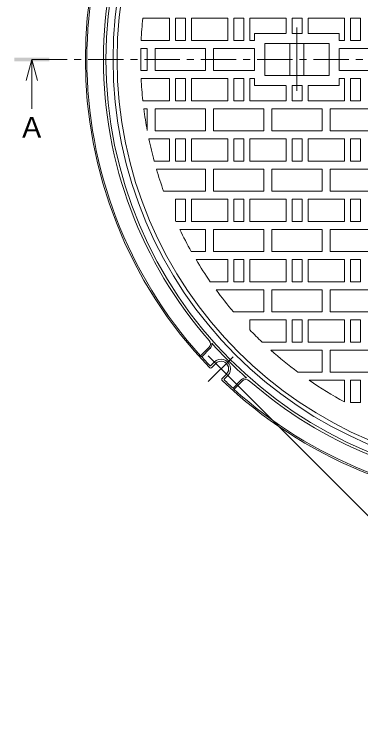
# Model space of a CAD drawing. Units: millimetres, scale not verified. Extents: x -1027 to 1330, y -947 to 944.
# Drawn here: x -1027 to -682, y -191 to 517 of the extents above; entities that cross this region are included whole.
import ezdxf
from ezdxf.enums import TextEntityAlignment as Align

# ---------------------------------------------------------------- set-up
doc = ezdxf.new("R2010")
doc.units = ezdxf.units.MM
doc.header["$LTSCALE"] = 7
doc.linetypes.add('CHAIN1', pattern=[8, 5, -1, 1, -1])
doc.linetypes.add('CHAIN2', pattern=[12, 9, -1, 1, -1])
for name, color, linetype, lineweight in [('0-1_躯体', 2, 'Continuous', 9), ('0-2_仕上', 3, 'Continuous', 9), ('0-4_その他', 7, 'Continuous', 9), ('0-5_寸法', 7, 'Continuous', 9)]:
    doc.layers.add(name, color=color, linetype=linetype, lineweight=lineweight)
doc.styles.add('ＭＳ ゴシック', font='')
doc.styles.get('ＭＳ ゴシック').set_extended_font_data('MS Gothic')

msp = doc.modelspace()

# ---------------------------------------------------------------- linework, layer by layer
at = {"layer": '0-1_躯体'}
for p, q in [((-833.454, 185.445), (-841.812, 177.087)), ((-832.394, 184.384), (-840.594, 176.184)), ((-840.594, 176.183), (-841.812, 177.087)), ((-828.113, 170.987), (-831.71, 167.39)), ((-826.699, 169.573), (-830.877, 165.395)), ((-816.093, 158.966), (-820.27, 154.788)), ((-814.678, 157.552), (-818.275, 153.955)), ((-801.281, 153.271), (-809.482, 145.071)), ((-800.221, 152.211), (-808.578, 143.852)), ((-808.578, 143.852), (-809.482, 145.071))]:
    msp.add_line(p, q, dxfattribs=at)
at = {"layer": '0-1_躯体', "linetype": 'CHAIN1'}
for p, q in [((-834.152, 177.025), (-808.64, 151.514)), ((-834.152, 151.513), (-808.64, 177.025))]:
    msp.add_line(p, q, dxfattribs=at)
at = {"layer": '0-1_躯体'}
for centre, radius, start, end in [((-513.804, 471.861), 422, 0, 180), ((-513.804, 471.861), 415, 0, 180), ((-513.804, 471.861), 442.5, 136.16942, 223.83061), ((-513.804, 471.861), 441, 138.05463, 180), ((-513.804, 471.861), 424.5, 138.80473, 180), ((-513.804, 471.861), 441, 180, 221.94537), ((-513.804, 471.861), 424.5, 180, 221.19527), ((-513.804, 471.861), 422, 180, 0), ((-513.804, 471.861), 415, 180, 0), ((-836.99, 188.98), 5, 314.99919, 41.19533), ((-836.99, 188.98), 6.5, 314.99939, 6.07809), ((-513.804, 471.861), 424.2, 221.70029, 228.29971), ((-513.804, 471.861), 440.7, 222.13858, 223.6983), ((-821.396, 164.269), 9.5, 314.99979, 135.00043), ((-821.396, 164.269), 7.5, 315, 135.00027), ((-831.938, 166.456), 1.5, 223.83031, 315), ((-832.063, 167.744), 0.5, 223.69914, 315), ((-819.209, 153.728), 1.5, 135.00134, 226.16969), ((-513.804, 471.861), 442.5, 226.16937, 268.89433), ((-817.921, 153.602), 0.5, 135, 226.30086), ((-513.804, 471.861), 440.7, 226.30168, 227.8614), ((-796.685, 148.675), 6.5, 83.92191, 135), ((-796.685, 148.675), 5, 48.80467, 135), ((-513.804, 471.861), 424.5, 228.80473, 267.13043), ((-513.804, 471.861), 441, 228.05463, 267.8556)]:
    msp.add_arc(centre, radius, start, end, dxfattribs=at)
at = {"layer": '0-2_仕上'}
for p, q in [((-872.804, 512.861), (-899.129, 512.861)), ((-872.804, 512.861), (-872.804, 490.861)), ((-856.804, 512.861), (-856.804, 490.861)), ((-814.804, 512.861), (-814.804, 490.861)), ((-798.804, 512.861), (-798.804, 490.861)), ((-756.804, 512.861), (-756.804, 497.861)), ((-740.804, 512.861), (-750.804, 512.861)), ((-750.804, 512.861), (-750.804, 497.861)), ((-740.804, 512.861), (-740.804, 497.861)), ((-698.804, 512.861), (-734.804, 512.861)), ((-734.804, 512.861), (-734.804, 497.861)), ((-698.804, 512.861), (-698.804, 490.861)), ((-682.804, 512.861), (-682.804, 490.861)), ((-757.035, 497.861), (-788.035, 497.861)), ((-788.035, 497.861), (-788.035, 490.861)), ((-740.804, 497.861), (-750.804, 497.861)), ((-704.035, 497.861), (-734.804, 497.861)), ((-704.035, 497.861), (-704.035, 490.861)), ((-872.804, 490.861), (-900.838, 490.861)), ((-856.804, 490.861), (-866.804, 490.861)), ((-814.804, 490.861), (-850.804, 490.861)), ((-798.804, 490.861), (-808.804, 490.861)), ((-788.035, 490.861), (-792.804, 490.861)), ((-698.804, 490.861), (-704.035, 490.861)), ((-682.804, 490.861), (-692.804, 490.861)), ((-894.804, 482.861), (-901.148, 482.861)), ((-894.804, 482.861), (-894.804, 471.861)), ((-836.804, 482.861), (-886.804, 482.861)), ((-886.804, 482.861), (-886.804, 471.861)), ((-836.804, 482.861), (-836.804, 471.861)), ((-788.035, 482.861), (-828.804, 482.861)), ((-828.804, 482.861), (-828.804, 471.861)), ((-788.035, 482.861), (-788.035, 471.861)), ((-714.035, 487.861), (-778.035, 487.861)), ((-778.035, 487.861), (-778.035, 471.861)), ((-753.035, 471.861), (-753.035, 487.861)), ((-739.035, 471.861), (-739.035, 487.861)), ((-714.035, 487.861), (-714.035, 471.861)), ((-704.035, 482.861), (-704.035, 471.861)), ((-662.804, 482.861), (-703.804, 482.861)), ((-894.804, 460.861), (-894.804, 471.861)), ((-886.804, 460.861), (-886.804, 471.861)), ((-836.804, 460.861), (-836.804, 471.861)), ((-828.804, 460.861), (-828.804, 471.861)), ((-788.035, 460.861), (-788.035, 471.861)), ((-778.035, 455.861), (-778.035, 471.861)), ((-753.035, 471.861), (-753.035, 455.861)), ((-739.035, 471.861), (-739.035, 455.861)), ((-714.035, 455.861), (-714.035, 471.861)), ((-704.035, 460.861), (-704.035, 471.861)), ((-894.804, 460.861), (-901.148, 460.861)), ((-836.804, 460.861), (-886.804, 460.861)), ((-788.035, 460.861), (-828.804, 460.861)), ((-662.804, 460.861), (-703.804, 460.861)), ((-872.804, 452.861), (-900.838, 452.861)), ((-872.804, 430.861), (-872.804, 452.861)), ((-856.804, 452.861), (-866.804, 452.861)), ((-856.804, 430.861), (-856.804, 452.861)), ((-814.804, 452.861), (-850.804, 452.861)), ((-814.804, 430.861), (-814.804, 452.861)), ((-798.804, 452.861), (-808.804, 452.861)), ((-798.804, 430.861), (-798.804, 452.861)), ((-788.035, 452.861), (-792.804, 452.861)), ((-788.035, 445.86), (-788.035, 452.861)), ((-714.035, 455.861), (-778.035, 455.861)), ((-698.804, 452.861), (-704.035, 452.861)), ((-704.035, 445.86), (-704.035, 452.861)), ((-698.804, 430.861), (-698.804, 452.861)), ((-682.804, 452.861), (-692.804, 452.861)), ((-682.804, 430.861), (-682.804, 452.861)), ((-757.035, 445.86), (-788.035, 445.86)), ((-756.804, 430.861), (-756.804, 445.86)), ((-750.804, 430.861), (-750.804, 445.86)), ((-740.804, 445.86), (-750.804, 445.86)), ((-740.804, 430.861), (-740.804, 445.86)), ((-704.035, 445.86), (-734.804, 445.86)), ((-734.804, 430.861), (-734.804, 445.86)), ((-872.804, 430.861), (-899.129, 430.861)), ((-740.804, 430.861), (-750.804, 430.861)), ((-698.804, 430.861), (-734.804, 430.861)), ((-894.804, 422.861), (-898.194, 422.861)), ((-894.804, 422.861), (-894.804, 401.183)), ((-886.804, 400.861), (-886.804, 422.861)), ((-828.804, 400.861), (-828.804, 422.861)), ((-770.804, 400.861), (-770.804, 422.861)), ((-712.804, 400.861), (-712.804, 422.861)), ((-836.804, 400.861), (-886.804, 400.861)), ((-778.804, 400.861), (-828.804, 400.861)), ((-720.804, 400.861), (-770.804, 400.861)), ((-662.804, 400.861), (-712.804, 400.861)), ((-872.804, 392.861), (-893.166, 392.861)), ((-872.804, 370.861), (-872.804, 392.861)), ((-856.804, 392.861), (-866.804, 392.861)), ((-856.804, 370.861), (-856.804, 392.861)), ((-814.804, 392.861), (-850.804, 392.861)), ((-814.804, 370.861), (-814.804, 392.861)), ((-798.804, 392.861), (-808.804, 392.861)), ((-798.804, 370.861), (-798.804, 392.861)), ((-756.804, 392.861), (-792.804, 392.861)), ((-756.804, 370.861), (-756.804, 392.861)), ((-740.804, 392.861), (-750.804, 392.861)), ((-740.804, 370.861), (-740.804, 392.861)), ((-698.804, 392.861), (-734.804, 392.861)), ((-698.804, 370.861), (-698.804, 392.861)), ((-682.804, 392.861), (-692.804, 392.861)), ((-682.804, 370.861), (-682.804, 392.861)), ((-872.804, 370.861), (-887.91, 370.861)), ((-836.804, 362.861), (-885.658, 362.861)), ((-836.804, 340.861), (-836.804, 362.861)), ((-828.804, 340.861), (-828.804, 362.861)), ((-770.804, 340.861), (-770.804, 362.861)), ((-712.804, 340.861), (-712.804, 362.861)), ((-836.804, 340.861), (-878.49, 340.861)), ((-778.804, 340.861), (-828.804, 340.861)), ((-720.804, 340.861), (-770.804, 340.861)), ((-662.804, 340.861), (-712.804, 340.861)), ((-866.804, 312.026), (-866.804, 332.861)), ((-814.804, 332.861), (-850.804, 332.861)), ((-814.804, 310.86), (-814.804, 332.861)), ((-798.804, 332.861), (-808.804, 332.861)), ((-798.804, 310.86), (-798.804, 332.861)), ((-756.804, 332.861), (-792.804, 332.861)), ((-756.804, 310.86), (-756.804, 332.861)), ((-740.804, 332.861), (-750.804, 332.861)), ((-740.804, 310.86), (-740.804, 332.861)), ((-698.804, 332.861), (-734.804, 332.861)), ((-698.804, 310.86), (-698.804, 332.861)), ((-682.804, 332.861), (-692.804, 332.861)), ((-682.804, 310.86), (-682.804, 332.861)), ((-856.804, 310.86), (-866.274, 310.86)), ((-836.804, 302.861), (-862.509, 302.861)), ((-836.804, 280.861), (-836.804, 302.861)), ((-828.804, 280.861), (-828.804, 302.861)), ((-770.804, 280.861), (-770.804, 302.861)), ((-712.804, 280.861), (-712.804, 302.861)), ((-836.804, 280.861), (-850.962, 280.861)), ((-778.804, 280.861), (-828.804, 280.861)), ((-720.804, 280.861), (-770.804, 280.861)), ((-662.804, 280.861), (-712.804, 280.861)), ((-814.804, 272.861), (-846.303, 272.861)), ((-814.804, 250.861), (-814.804, 272.861)), ((-798.804, 272.861), (-808.804, 272.861)), ((-798.804, 250.861), (-798.804, 272.861)), ((-756.804, 272.861), (-792.804, 272.861)), ((-756.804, 250.861), (-756.804, 272.861)), ((-740.804, 272.861), (-750.804, 272.861)), ((-740.804, 250.861), (-740.804, 272.861)), ((-698.804, 272.861), (-734.804, 272.861)), ((-698.804, 250.861), (-698.804, 272.861)), ((-682.804, 272.861), (-692.804, 272.861)), ((-682.804, 250.861), (-682.804, 272.861)), ((-814.804, 250.861), (-832.105, 250.861)), ((-778.804, 242.861), (-826.399, 242.861)), ((-778.804, 220.861), (-778.804, 242.861)), ((-770.804, 220.861), (-770.804, 242.861)), ((-712.804, 220.861), (-712.804, 242.861)), ((-778.804, 220.861), (-809.025, 220.861)), ((-720.804, 220.861), (-770.804, 220.861)), ((-662.804, 220.861), (-712.804, 220.861)), ((-792.804, 202.945), (-792.804, 212.861)), ((-740.804, 212.861), (-750.804, 212.861)), ((-740.804, 190.861), (-740.804, 212.861)), ((-698.804, 212.861), (-734.804, 212.861)), ((-698.804, 190.861), (-698.804, 212.861)), ((-682.804, 212.861), (-692.804, 212.861)), ((-682.804, 190.861), (-682.804, 212.861)), ((-756.804, 190.861), (-780.629, 190.861)), ((-720.804, 182.861), (-771.943, 182.861)), ((-720.804, 160.861), (-720.804, 182.861)), ((-712.804, 160.861), (-712.804, 182.861)), ((-720.804, 160.861), (-744.965, 160.861)), ((-662.804, 160.861), (-712.804, 160.861)), ((-698.804, 152.861), (-733.793, 152.861)), ((-698.804, 131.374), (-698.804, 152.861)), ((-692.804, 130.861), (-692.804, 152.861)), ((-682.804, 130.861), (-692.804, 130.861))]:
    msp.add_line(p, q, dxfattribs=at)
at = {"layer": '0-2_仕上', "color": 7, "linetype": 'CHAIN2'}
msp.add_line((-746.035, 503.562), (-746.035, 440.16), dxfattribs=at)
at = {"layer": '0-2_仕上', "linetype": 'CHAIN1'}
msp.add_line((-1009.528, 471.861), (-18.081, 471.861), dxfattribs=at)
at = {"layer": '0-2_仕上'}
for points in [[(-856.804, 512.861), (-866.804, 512.861), (-866.804, 490.861)], [(-814.804, 512.861), (-850.804, 512.861), (-850.804, 490.861)], [(-798.804, 512.861), (-808.804, 512.861), (-808.804, 490.861)], [(-756.804, 512.861), (-792.804, 512.861), (-792.804, 490.861)], [(-682.804, 512.861), (-692.804, 512.861), (-692.804, 490.861)], [(-856.804, 430.861), (-866.804, 430.861), (-866.804, 452.861)], [(-814.804, 430.861), (-850.804, 430.861), (-850.804, 452.861)], [(-798.804, 430.861), (-808.804, 430.861), (-808.804, 452.861)], [(-756.804, 430.861), (-792.804, 430.861), (-792.804, 452.861)], [(-682.804, 430.861), (-692.804, 430.861), (-692.804, 452.861)], [(-836.804, 400.861), (-836.804, 422.861), (-886.804, 422.861)], [(-778.804, 400.861), (-778.804, 422.861), (-828.804, 422.861)], [(-720.804, 400.861), (-720.804, 422.861), (-770.804, 422.861)], [(-662.804, 400.861), (-662.804, 422.861), (-712.804, 422.861)], [(-856.804, 370.861), (-866.804, 370.861), (-866.804, 392.861)], [(-814.804, 370.861), (-850.804, 370.861), (-850.804, 392.861)], [(-798.804, 370.861), (-808.804, 370.861), (-808.804, 392.861)], [(-756.804, 370.861), (-792.804, 370.861), (-792.804, 392.861)], [(-740.804, 370.861), (-750.804, 370.861), (-750.804, 392.861)], [(-698.804, 370.861), (-734.804, 370.861), (-734.804, 392.861)], [(-682.804, 370.861), (-692.804, 370.861), (-692.804, 392.861)], [(-778.804, 340.861), (-778.804, 362.861), (-828.804, 362.861)], [(-720.804, 340.861), (-720.804, 362.861), (-770.804, 362.861)], [(-662.804, 340.861), (-662.804, 362.861), (-712.804, 362.861)], [(-856.804, 310.86), (-856.804, 332.861), (-866.804, 332.861)], [(-814.804, 310.86), (-850.804, 310.86), (-850.804, 332.861)], [(-798.804, 310.86), (-808.804, 310.86), (-808.804, 332.861)], [(-756.804, 310.86), (-792.804, 310.86), (-792.804, 332.861)], [(-740.804, 310.86), (-750.804, 310.86), (-750.804, 332.861)], [(-698.804, 310.86), (-734.804, 310.86), (-734.804, 332.861)], [(-682.804, 310.86), (-692.804, 310.86), (-692.804, 332.861)], [(-778.804, 280.861), (-778.804, 302.861), (-828.804, 302.861)], [(-720.804, 280.861), (-720.804, 302.861), (-770.804, 302.861)], [(-662.804, 280.861), (-662.804, 302.861), (-712.804, 302.861)], [(-798.804, 250.861), (-808.804, 250.861), (-808.804, 272.861)], [(-756.804, 250.861), (-792.804, 250.861), (-792.804, 272.861)], [(-740.804, 250.861), (-750.804, 250.861), (-750.804, 272.861)], [(-698.804, 250.861), (-734.804, 250.861), (-734.804, 272.861)], [(-682.804, 250.861), (-692.804, 250.861), (-692.804, 272.861)], [(-720.804, 220.861), (-720.804, 242.861), (-770.804, 242.861)], [(-662.804, 220.861), (-662.804, 242.861), (-712.804, 242.861)], [(-756.804, 190.861), (-756.804, 212.861), (-792.804, 212.861)], [(-740.804, 190.861), (-750.804, 190.861), (-750.804, 212.861)], [(-698.804, 190.861), (-734.804, 190.861), (-734.804, 212.861)], [(-682.804, 190.861), (-692.804, 190.861), (-692.804, 212.861)], [(-662.804, 160.861), (-662.804, 182.861), (-712.804, 182.861)], [(-682.804, 130.861), (-682.804, 152.861), (-692.804, 152.861)]]:
    msp.add_lwpolyline(points, dxfattribs=at)
for radius, start, end in [(411, 0, 180), (387.5, 173.92636, 177.18954), (387.5, 178.37333, 180), (411, 180, 0), (387.5, 180, 181.62667), (387.5, 182.81046, 186.07364), (387.5, 187.26459, 190.50921), (387.5, 191.76339, 195.10835), (387.5, 196.33722, 199.75897), (387.5, 204.36057, 204.54982), (387.5, 205.85714, 209.53159), (387.5, 210.90048, 214.7727), (387.5, 216.22571, 220.37154), (387.5, 223.94557, 226.48226), (387.5, 228.22835, 233.3772), (387.5, 235.40904, 241.48303)]:
    msp.add_arc((-513.804, 471.861), radius, start, end, dxfattribs=at)
at = {"layer": '0-4_その他'}
msp.add_line((-466.422, -190.705), (-811.496, 154.37), dxfattribs=at)
at = {"layer": '0-5_寸法', "color": 4}
for q in [(-1015.128, 450.861), (-1009.528, 422.861), (-1003.928, 450.861)]:
    msp.add_line((-1009.528, 471.861), q, dxfattribs=at)
msp.add_solid([(-1027.028, 470.111), (-992.028, 470.111), (-1027.028, 473.611), (-992.028, 473.611)], dxfattribs=at)

# ---------------------------------------------------------------- texts
at = {"layer": '0-5_寸法', "color": 2, "style": 'ＭＳ ゴシック'}
msp.add_text('Ａ', height=20.53, dxfattribs=at).set_placement((-1023.528, 387.861), align=Align.BOTTOM_LEFT)

doc.saveas('drawing.dxf')
